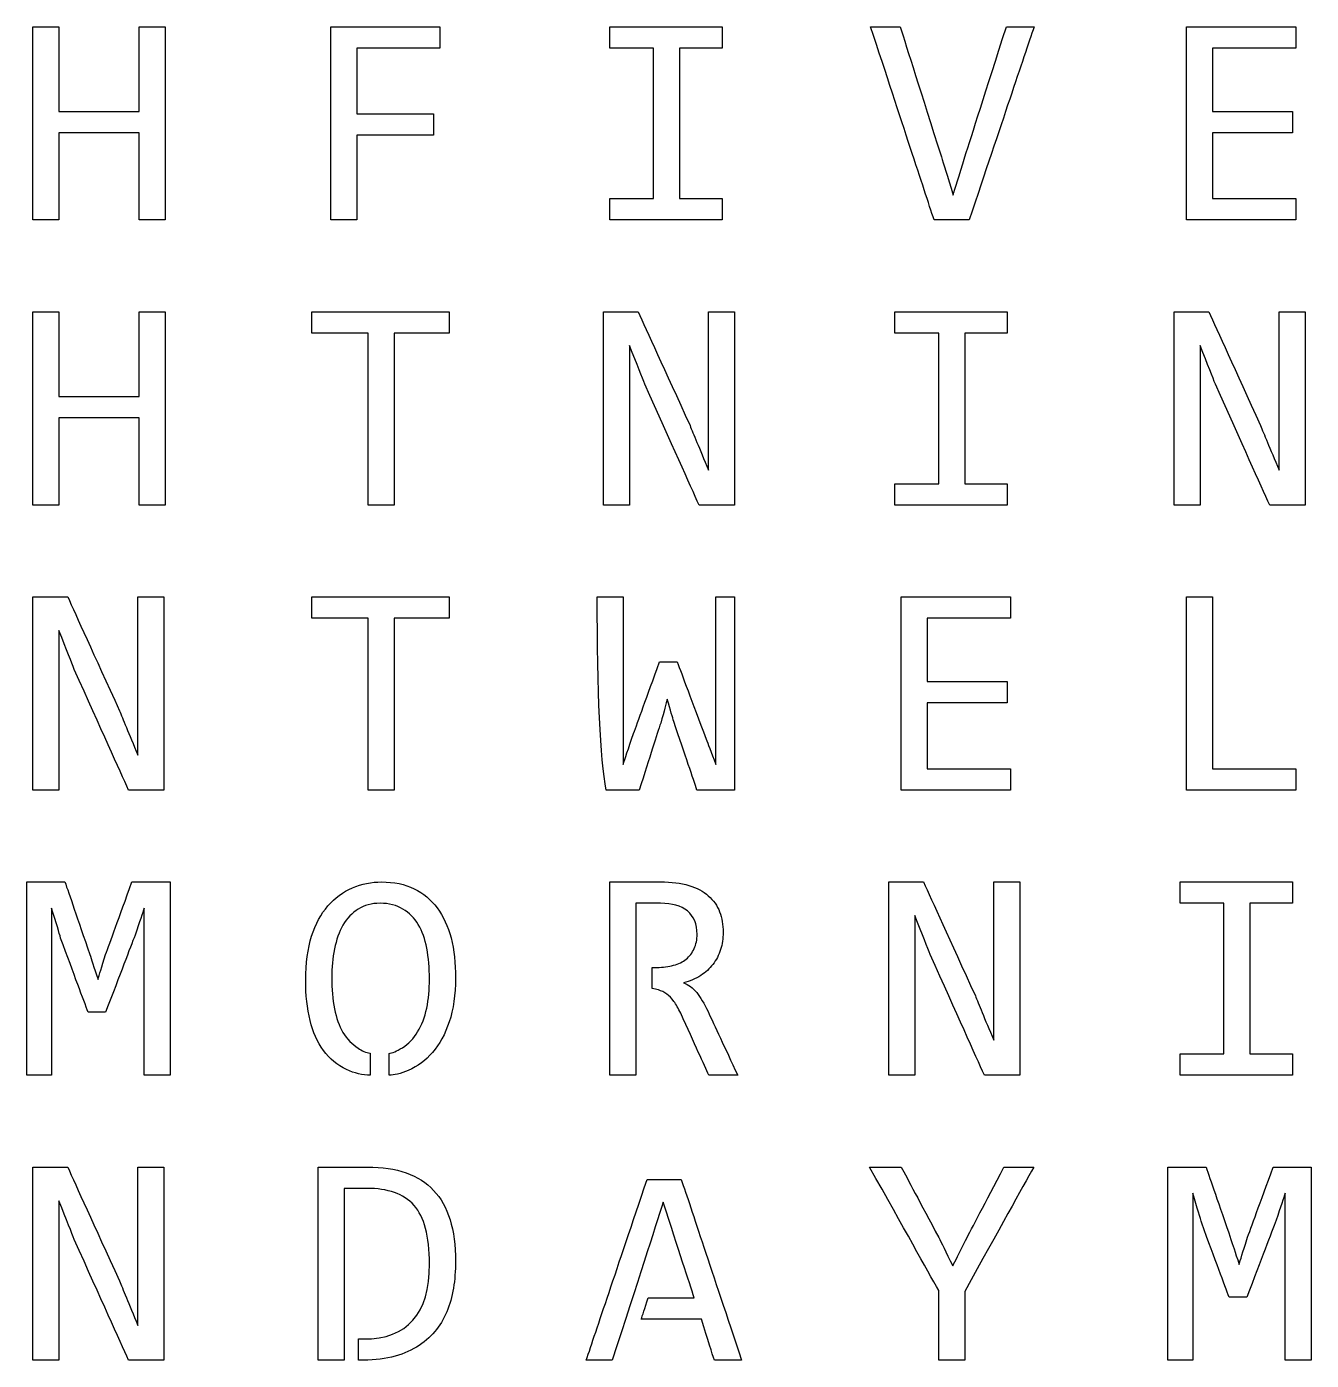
# Model space of a CAD drawing. Extents: x 0.02 to 5.97, y 0.02 to 2.27.
# Drawn here: x 1.0928 to 1.5607, y 0.6509 to 1.1367 of the extents above; entities that cross this region are included whole.
import ezdxf

# ---------------------------------------------------------------- set-up
doc = ezdxf.new("R2010")
doc.units = 0
doc.layers.get('0').update_dxf_attribs({"linetype": 'CONTINUOUS'})

msp = doc.modelspace()

# ---------------------------------------------------------------- linework, layer by layer
at = {"color": 7}
for points in [[(1.095042, 1.066319), (1.095042, 1.078033), (1.095042, 1.101506), (1.095042, 1.136741)], [(1.095042, 1.136741), (1.096629, 1.136741), (1.099789, 1.136741), (1.104525, 1.136741)], [(1.104525, 1.136741), (1.104525, 1.131582), (1.104525, 1.121301), (1.104525, 1.105896)], [(1.133683, 1.105896), (1.133683, 1.111054), (1.133683, 1.121336), (1.133683, 1.136741)], [(1.133683, 1.136741), (1.135245, 1.136741), (1.138406, 1.136741), (1.143165, 1.136741)], [(1.143165, 1.136741), (1.143165, 1.125028), (1.143165, 1.101554), (1.143165, 1.066319)], [(1.203495, 1.066319), (1.203495, 1.078033), (1.203495, 1.101506), (1.203495, 1.136741)], [(1.203495, 1.136741), (1.210125, 1.136741), (1.223384, 1.136741), (1.243272, 1.136741)], [(1.243272, 1.136741), (1.243272, 1.135439), (1.243272, 1.132848), (1.243272, 1.128967)], [(1.305129, 1.128967), (1.305129, 1.130245), (1.305129, 1.132836), (1.305129, 1.136741)], [(1.305129, 1.136741), (1.311972, 1.136741), (1.325609, 1.136741), (1.346043, 1.136741)], [(1.346043, 1.136741), (1.346043, 1.135487), (1.346043, 1.132896), (1.346043, 1.128967)], [(1.423278, 1.066319), (1.419442, 1.078033), (1.411735, 1.101506), (1.400157, 1.136741)], [(1.400157, 1.136741), (1.401933, 1.136741), (1.40552, 1.136741), (1.410918, 1.136741)], [(1.410918, 1.136741), (1.413404, 1.128837), (1.418412, 1.113019), (1.425941, 1.089284)], [(1.434465, 1.089284), (1.437022, 1.097212), (1.442065, 1.11303), (1.449594, 1.136741)], [(1.459716, 1.136741), (1.455738, 1.125028), (1.447854, 1.101554), (1.436063, 1.066319)], [(1.449594, 1.136741), (1.451299, 1.136741), (1.454673, 1.136741), (1.459716, 1.136741)], [(1.515216, 1.066319), (1.515216, 1.078033), (1.515216, 1.101506), (1.515216, 1.136741)], [(1.515216, 1.136741), (1.521846, 1.136741), (1.535105, 1.136741), (1.554993, 1.136741)], [(1.554993, 1.136741), (1.554993, 1.135487), (1.554993, 1.132896), (1.554993, 1.128967)], [(1.243272, 1.128967), (1.238253, 1.128967), (1.228154, 1.128967), (1.212978, 1.128967)], [(1.212978, 1.128967), (1.212978, 1.124968), (1.212978, 1.116958), (1.212978, 1.104938)], [(1.32104, 1.128967), (1.318412, 1.128967), (1.313108, 1.128967), (1.305129, 1.128967)], [(1.32104, 1.074093), (1.32104, 1.083274), (1.32104, 1.101566), (1.32104, 1.128967)], [(1.346043, 1.128967), (1.343414, 1.128967), (1.338241, 1.128967), (1.330522, 1.128967)], [(1.330522, 1.128967), (1.330522, 1.11981), (1.330522, 1.101518), (1.330522, 1.074093)], [(1.554993, 1.128967), (1.549926, 1.128967), (1.539828, 1.128967), (1.524699, 1.128967)], [(1.524699, 1.128967), (1.524699, 1.12511), (1.524699, 1.11742), (1.524699, 1.105896)], [(1.104525, 1.105896), (1.109402, 1.105896), (1.119121, 1.105896), (1.133683, 1.105896)], [(1.212978, 1.104938), (1.217666, 1.104938), (1.227006, 1.104938), (1.240999, 1.104938)], [(1.240999, 1.104938), (1.240999, 1.103683), (1.240999, 1.101092), (1.240999, 1.097164)], [(1.524699, 1.105896), (1.529552, 1.105896), (1.539272, 1.105896), (1.553856, 1.105896)], [(1.553856, 1.105896), (1.553856, 1.104594), (1.553856, 1.102003), (1.553856, 1.098123)], [(1.133683, 1.098123), (1.128805, 1.098123), (1.119086, 1.098123), (1.104525, 1.098123)], [(1.104525, 1.098123), (1.104525, 1.092822), (1.104525, 1.082221), (1.104525, 1.066319)], [(1.133683, 1.066319), (1.133683, 1.07162), (1.133683, 1.082221), (1.133683, 1.098123)], [(1.553856, 1.098123), (1.549003, 1.098123), (1.539283, 1.098123), (1.524699, 1.098123)], [(1.524699, 1.098123), (1.524699, 1.094124), (1.524699, 1.086114), (1.524699, 1.074093)], [(1.240999, 1.097164), (1.236382, 1.097164), (1.227042, 1.097164), (1.212978, 1.097164)], [(1.212978, 1.097164), (1.212978, 1.092006), (1.212978, 1.081724), (1.212978, 1.066319)], [(1.425941, 1.089284), (1.426652, 1.086989), (1.428072, 1.082351), (1.430203, 1.075371)], [(1.430203, 1.075371), (1.430913, 1.07769), (1.432334, 1.082328), (1.434465, 1.089284)], [(1.305129, 1.066319), (1.305129, 1.067621), (1.305129, 1.070212), (1.305129, 1.074093)], [(1.305129, 1.074093), (1.307805, 1.074093), (1.313108, 1.074093), (1.32104, 1.074093)], [(1.330522, 1.074093), (1.33308, 1.074093), (1.338253, 1.074093), (1.346043, 1.074093)], [(1.346043, 1.074093), (1.346043, 1.072791), (1.346043, 1.0702), (1.346043, 1.066319)], [(1.524699, 1.074093), (1.529765, 1.074093), (1.539864, 1.074093), (1.554993, 1.074093)], [(1.554993, 1.074093), (1.554993, 1.072791), (1.554993, 1.0702), (1.554993, 1.066319)], [(1.104525, 1.066319), (1.102938, 1.066319), (1.099778, 1.066319), (1.095042, 1.066319)], [(1.143165, 1.066319), (1.141602, 1.066319), (1.138442, 1.066319), (1.133683, 1.066319)], [(1.212978, 1.066319), (1.211439, 1.066319), (1.208278, 1.066319), (1.203495, 1.066319)], [(1.346043, 1.066319), (1.3392, 1.066319), (1.325562, 1.066319), (1.305129, 1.066319)], [(1.436063, 1.066319), (1.433932, 1.066319), (1.42967, 1.066319), (1.423278, 1.066319)], [(1.554993, 1.066319), (1.548363, 1.066319), (1.535104, 1.066319), (1.515216, 1.066319)], [(1.095042, 0.962472), (1.095042, 0.974186), (1.095042, 0.997659), (1.095042, 1.032894)], [(1.095042, 1.032894), (1.096629, 1.032894), (1.099789, 1.032894), (1.104525, 1.032894)], [(1.104525, 1.032894), (1.104525, 1.027735), (1.104525, 1.017453), (1.104525, 1.002049)], [(1.133683, 1.002049), (1.133683, 1.007207), (1.133683, 1.017489), (1.133683, 1.032894)], [(1.133683, 1.032894), (1.135245, 1.032894), (1.138406, 1.032894), (1.143165, 1.032894)], [(1.143165, 1.032894), (1.143165, 1.02118), (1.143165, 0.997707), (1.143165, 0.962472)], [(1.196676, 1.02512), (1.196676, 1.026422), (1.196676, 1.029013), (1.196676, 1.032894)], [(1.196676, 1.032894), (1.204987, 1.032894), (1.221655, 1.032894), (1.246681, 1.032894)], [(1.246681, 1.032894), (1.246681, 1.031592), (1.246681, 1.029001), (1.246681, 1.02512)], [(1.302856, 0.962472), (1.302856, 0.974186), (1.302856, 0.997659), (1.302856, 1.032894)], [(1.302856, 1.032894), (1.30494, 1.032894), (1.309166, 1.032894), (1.315535, 1.032894)], [(1.315535, 1.032894), (1.318637, 1.025984), (1.324923, 1.012153), (1.334394, 0.9914)], [(1.341106, 1.012946), (1.341106, 1.016258), (1.341106, 1.022908), (1.341106, 1.032894)], [(1.341106, 1.032894), (1.342716, 1.032894), (1.345877, 1.032894), (1.350588, 1.032894)], [(1.350588, 1.032894), (1.350588, 1.02118), (1.350588, 0.997707), (1.350588, 0.962472)], [(1.409036, 1.02512), (1.409036, 1.026398), (1.409036, 1.028989), (1.409036, 1.032894)], [(1.409036, 1.032894), (1.415879, 1.032894), (1.429516, 1.032894), (1.449949, 1.032894)], [(1.449949, 1.032894), (1.449949, 1.031639), (1.449949, 1.029048), (1.449949, 1.02512)], [(1.51067, 0.962472), (1.51067, 0.974186), (1.51067, 0.997659), (1.51067, 1.032894)], [(1.51067, 1.032894), (1.512754, 1.032894), (1.51698, 1.032894), (1.523349, 1.032894)], [(1.523349, 1.032894), (1.526451, 1.025984), (1.532737, 1.012153), (1.542208, 0.9914)], [(1.54892, 1.012946), (1.54892, 1.016258), (1.54892, 1.022908), (1.54892, 1.032894)], [(1.54892, 1.032894), (1.55053, 1.032894), (1.553691, 1.032894), (1.558402, 1.032894)], [(1.558402, 1.032894), (1.558402, 1.02118), (1.558402, 0.997707), (1.558402, 0.962472)], [(1.217133, 1.02512), (1.213747, 1.02512), (1.206928, 1.02512), (1.196676, 1.02512)], [(1.217133, 0.962472), (1.217133, 0.972908), (1.217133, 0.99379), (1.217133, 1.02512)], [(1.246681, 1.02512), (1.243343, 1.02512), (1.236654, 1.02512), (1.226615, 1.02512)], [(1.226615, 1.02512), (1.226615, 1.014709), (1.226615, 0.993826), (1.226615, 0.962472)], [(1.424947, 1.02512), (1.422319, 1.02512), (1.417015, 1.02512), (1.409036, 1.02512)], [(1.424947, 0.970246), (1.424947, 0.979427), (1.424947, 0.997718), (1.424947, 1.02512)], [(1.449949, 1.02512), (1.447321, 1.02512), (1.442148, 1.02512), (1.434429, 1.02512)], [(1.434429, 1.02512), (1.434429, 1.015963), (1.434429, 0.997671), (1.434429, 0.970246)], [(1.317915, 1.006486), (1.317015, 1.008805), (1.315156, 1.013514), (1.312339, 1.020612)], [(1.312339, 1.020612), (1.312339, 1.014649), (1.312339, 1.002782), (1.312339, 0.985011)], [(1.525729, 1.006486), (1.524829, 1.008805), (1.52297, 1.013514), (1.520153, 1.020612)], [(1.520153, 1.020612), (1.520153, 1.014649), (1.520153, 1.002782), (1.520153, 0.985011)], [(1.341106, 0.975215), (1.341106, 0.981533), (1.341106, 0.99411), (1.341106, 1.012946)], [(1.54892, 0.975215), (1.54892, 0.981533), (1.54892, 0.99411), (1.54892, 1.012946)], [(1.337696, 0.962472), (1.334382, 0.969808), (1.327788, 0.984479), (1.317915, 1.006486)], [(1.54551, 0.962472), (1.542196, 0.969808), (1.535602, 0.984479), (1.525729, 1.006486)], [(1.104525, 1.002049), (1.109402, 1.002049), (1.119121, 1.002049), (1.133683, 1.002049)], [(1.133683, 0.994275), (1.128805, 0.994275), (1.119086, 0.994275), (1.104525, 0.994275)], [(1.104525, 0.994275), (1.104525, 0.988975), (1.104525, 0.978374), (1.104525, 0.962472)], [(1.133683, 0.962472), (1.133683, 0.967773), (1.133683, 0.978374), (1.133683, 0.994275)], [(1.334394, 0.9914), (1.335483, 0.988655), (1.33772, 0.98326), (1.341106, 0.975215)], [(1.542208, 0.9914), (1.543297, 0.988655), (1.545534, 0.98326), (1.54892, 0.975215)], [(1.312339, 0.985011), (1.312339, 0.981273), (1.312339, 0.97376), (1.312339, 0.962472)], [(1.520153, 0.985011), (1.520153, 0.981273), (1.520153, 0.97376), (1.520153, 0.962472)], [(1.409036, 0.962472), (1.409036, 0.963774), (1.409036, 0.966365), (1.409036, 0.970246)], [(1.409036, 0.970246), (1.411712, 0.970246), (1.417015, 0.970246), (1.424947, 0.970246)], [(1.434429, 0.970246), (1.436986, 0.970246), (1.44216, 0.970246), (1.449949, 0.970246)], [(1.449949, 0.970246), (1.449949, 0.968944), (1.449949, 0.966353), (1.449949, 0.962472)], [(1.104525, 0.962472), (1.102938, 0.962472), (1.099778, 0.962472), (1.095042, 0.962472)], [(1.143165, 0.962472), (1.141602, 0.962472), (1.138442, 0.962472), (1.133683, 0.962472)], [(1.226615, 0.962472), (1.225029, 0.962472), (1.221868, 0.962472), (1.217133, 0.962472)], [(1.312339, 0.962472), (1.310729, 0.962472), (1.307568, 0.962472), (1.302856, 0.962472)], [(1.350588, 0.962472), (1.348434, 0.962472), (1.344137, 0.962472), (1.337696, 0.962472)], [(1.449949, 0.962472), (1.443107, 0.962472), (1.429469, 0.962472), (1.409036, 0.962472)], [(1.520153, 0.962472), (1.518543, 0.962472), (1.515382, 0.962472), (1.51067, 0.962472)], [(1.558402, 0.962472), (1.556248, 0.962472), (1.55195, 0.962472), (1.54551, 0.962472)], [(1.095042, 0.858625), (1.095042, 0.870338), (1.095042, 0.893812), (1.095042, 0.929046)], [(1.095042, 0.929046), (1.097126, 0.929046), (1.101352, 0.929046), (1.107721, 0.929046)], [(1.107721, 0.929046), (1.110823, 0.922137), (1.117109, 0.908306), (1.12658, 0.887553)], [(1.133292, 0.909099), (1.133292, 0.912411), (1.133292, 0.919061), (1.133292, 0.929046)], [(1.133292, 0.929046), (1.134902, 0.929046), (1.138063, 0.929046), (1.142774, 0.929046)], [(1.142774, 0.929046), (1.142774, 0.917333), (1.142774, 0.893859), (1.142774, 0.858625)], [(1.196676, 0.921273), (1.196676, 0.922575), (1.196676, 0.925166), (1.196676, 0.929046)], [(1.196676, 0.929046), (1.204987, 0.929046), (1.221655, 0.929046), (1.246681, 0.929046)], [(1.246681, 0.929046), (1.246681, 0.927745), (1.246681, 0.925154), (1.246681, 0.921273)], [(1.303851, 0.858625), (1.301672, 0.870338), (1.300583, 0.893812), (1.300583, 0.929046)], [(1.300583, 0.929046), (1.30217, 0.929046), (1.30533, 0.929046), (1.310066, 0.929046)], [(1.310066, 0.929046), (1.310066, 0.921048), (1.310066, 0.905076), (1.310066, 0.881129)], [(1.34377, 0.877686), (1.34377, 0.886252), (1.34377, 0.903372), (1.34377, 0.929046)], [(1.34377, 0.929046), (1.34493, 0.929046), (1.347203, 0.929046), (1.350588, 0.929046)], [(1.350588, 0.929046), (1.350588, 0.917333), (1.350588, 0.893859), (1.350588, 0.858625)], [(1.411309, 0.858625), (1.411309, 0.870338), (1.411309, 0.893812), (1.411309, 0.929046)], [(1.411309, 0.929046), (1.417939, 0.929046), (1.431198, 0.929046), (1.451086, 0.929046)], [(1.451086, 0.929046), (1.451086, 0.927792), (1.451086, 0.925201), (1.451086, 0.921273)], [(1.515216, 0.858625), (1.515216, 0.870338), (1.515216, 0.893812), (1.515216, 0.929046)], [(1.515216, 0.929046), (1.516802, 0.929046), (1.519963, 0.929046), (1.524699, 0.929046)], [(1.524699, 0.929046), (1.524699, 0.918635), (1.524699, 0.897752), (1.524699, 0.866398)], [(1.217133, 0.921273), (1.213747, 0.921273), (1.206928, 0.921273), (1.196676, 0.921273)], [(1.217133, 0.858625), (1.217133, 0.869061), (1.217133, 0.889943), (1.217133, 0.921273)], [(1.246681, 0.921273), (1.243343, 0.921273), (1.236654, 0.921273), (1.226615, 0.921273)], [(1.226615, 0.921273), (1.226615, 0.910861), (1.226615, 0.889979), (1.226615, 0.858625)], [(1.451086, 0.921273), (1.446019, 0.921273), (1.435921, 0.921273), (1.420792, 0.921273)], [(1.420792, 0.921273), (1.420792, 0.917416), (1.420792, 0.909726), (1.420792, 0.898202)], [(1.110101, 0.902638), (1.109201, 0.904957), (1.107342, 0.909666), (1.104525, 0.916765)], [(1.104525, 0.916765), (1.104525, 0.910802), (1.104525, 0.898935), (1.104525, 0.881164)], [(1.133292, 0.871368), (1.133292, 0.877686), (1.133292, 0.890263), (1.133292, 0.909099)], [(1.313795, 0.879212), (1.315381, 0.883519), (1.318542, 0.892227), (1.323277, 0.905336)], [(1.323277, 0.905336), (1.324319, 0.905336), (1.326474, 0.905336), (1.329741, 0.905336)], [(1.329741, 0.905336), (1.331446, 0.900651), (1.334962, 0.891292), (1.340289, 0.87726)], [(1.129883, 0.858625), (1.126568, 0.865961), (1.119974, 0.880632), (1.110101, 0.902638)], [(1.420792, 0.898202), (1.425645, 0.898202), (1.435365, 0.898202), (1.449949, 0.898202)], [(1.449949, 0.898202), (1.449949, 0.8969), (1.449949, 0.894309), (1.449949, 0.890428)], [(1.326083, 0.891742), (1.325728, 0.890298), (1.324935, 0.887411), (1.323704, 0.883081)], [(1.328463, 0.883649), (1.32806, 0.884998), (1.327267, 0.887695), (1.326083, 0.891742)], [(1.449949, 0.890428), (1.445096, 0.890428), (1.435376, 0.890428), (1.420792, 0.890428)], [(1.420792, 0.890428), (1.420792, 0.886429), (1.420792, 0.878419), (1.420792, 0.866398)], [(1.12658, 0.887553), (1.127669, 0.884808), (1.129906, 0.879413), (1.133292, 0.871368)], [(1.104525, 0.881164), (1.104525, 0.877425), (1.104525, 0.869912), (1.104525, 0.858625)], [(1.310066, 0.881129), (1.310066, 0.878904), (1.310066, 0.874527), (1.310066, 0.867996)], [(1.323704, 0.883081), (1.322378, 0.879011), (1.319773, 0.870859), (1.31589, 0.858625)], [(1.336915, 0.858625), (1.335518, 0.86279), (1.332701, 0.871131), (1.328463, 0.883649)], [(1.310066, 0.867996), (1.310634, 0.869865), (1.311877, 0.873604), (1.313795, 0.879212)], [(1.340289, 0.87726), (1.340834, 0.875674), (1.341994, 0.872586), (1.34377, 0.867996)], [(1.34377, 0.867996), (1.34377, 0.869652), (1.34377, 0.872882), (1.34377, 0.877686)], [(1.420792, 0.866398), (1.425858, 0.866398), (1.435957, 0.866398), (1.451086, 0.866398)], [(1.451086, 0.866398), (1.451086, 0.865097), (1.451086, 0.862506), (1.451086, 0.858625)], [(1.524699, 0.866398), (1.529742, 0.866398), (1.53984, 0.866398), (1.554993, 0.866398)], [(1.554993, 0.866398), (1.554993, 0.865097), (1.554993, 0.862506), (1.554993, 0.858625)], [(1.104525, 0.858625), (1.102915, 0.858625), (1.099754, 0.858625), (1.095042, 0.858625)], [(1.142774, 0.858625), (1.14062, 0.858625), (1.136323, 0.858625), (1.129883, 0.858625)], [(1.226615, 0.858625), (1.225029, 0.858625), (1.221868, 0.858625), (1.217133, 0.858625)], [(1.31589, 0.858625), (1.313854, 0.858625), (1.309841, 0.858625), (1.303851, 0.858625)], [(1.350588, 0.858625), (1.348363, 0.858625), (1.343805, 0.858625), (1.336915, 0.858625)], [(1.451086, 0.858625), (1.444456, 0.858625), (1.431197, 0.858625), (1.411309, 0.858625)], [(1.554993, 0.858625), (1.548363, 0.858625), (1.535104, 0.858625), (1.515216, 0.858625)], [(1.092769, 0.754778), (1.092769, 0.766491), (1.092769, 0.789965), (1.092769, 0.825199)], [(1.092769, 0.825199), (1.095137, 0.825199), (1.099778, 0.825199), (1.106691, 0.825199)], [(1.106691, 0.825199), (1.108206, 0.820798), (1.111237, 0.811984), (1.115783, 0.798756)], [(1.121536, 0.798756), (1.123123, 0.803157), (1.126319, 0.811972), (1.131126, 0.825199)], [(1.131126, 0.825199), (1.133446, 0.825199), (1.138087, 0.825199), (1.145047, 0.825199)], [(1.145047, 0.825199), (1.145047, 0.813486), (1.145047, 0.790012), (1.145047, 0.754778)], [(1.202465, 0.816432), (1.205046, 0.819414), (1.208029, 0.821603), (1.211415, 0.822999)], [(1.211415, 0.822999), (1.214777, 0.824466), (1.218329, 0.825199), (1.22207, 0.825199)], [(1.22207, 0.825199), (1.226568, 0.825199), (1.23051, 0.824359), (1.233896, 0.822679)], [(1.233896, 0.822679), (1.237258, 0.82107), (1.240052, 0.818751), (1.242278, 0.815722)], [(1.305129, 0.825199), (1.308231, 0.825199), (1.314399, 0.825199), (1.323632, 0.825199)], [(1.305129, 0.754778), (1.305129, 0.766468), (1.305129, 0.789941), (1.305129, 0.825199)], [(1.323632, 0.825199), (1.327634, 0.825199), (1.331079, 0.824773), (1.333967, 0.823922)], [(1.333967, 0.823922), (1.336856, 0.823046), (1.339212, 0.821792), (1.341035, 0.820159)], [(1.406763, 0.754778), (1.406763, 0.766491), (1.406763, 0.789965), (1.406763, 0.825199)], [(1.406763, 0.825199), (1.408847, 0.825199), (1.413073, 0.825199), (1.419442, 0.825199)], [(1.419442, 0.825199), (1.422544, 0.81829), (1.42883, 0.804459), (1.438301, 0.783706)], [(1.445013, 0.805251), (1.445013, 0.808564), (1.445013, 0.815214), (1.445013, 0.825199)], [(1.445013, 0.825199), (1.446623, 0.825199), (1.449784, 0.825199), (1.454495, 0.825199)], [(1.454495, 0.825199), (1.454495, 0.813486), (1.454495, 0.790012), (1.454495, 0.754778)], [(1.512943, 0.817426), (1.512943, 0.818704), (1.512943, 0.821295), (1.512943, 0.825199)], [(1.512943, 0.825199), (1.519786, 0.825199), (1.533423, 0.825199), (1.553856, 0.825199)], [(1.553856, 0.825199), (1.553856, 0.823945), (1.553856, 0.821354), (1.553856, 0.817426)], [(1.19657, 0.805429), (1.19799, 0.809901), (1.199955, 0.813569), (1.202465, 0.816432)], [(1.221501, 0.817426), (1.2184, 0.817426), (1.215748, 0.816716), (1.213546, 0.815296)], [(1.229812, 0.815296), (1.227539, 0.816716), (1.224769, 0.817426), (1.221501, 0.817426)], [(1.323597, 0.817426), (1.321608, 0.817426), (1.318613, 0.817426), (1.314611, 0.817426)], [(1.314611, 0.817426), (1.314611, 0.806991), (1.314611, 0.786108), (1.314611, 0.754778)], [(1.333434, 0.814622), (1.331138, 0.816491), (1.327858, 0.817426), (1.323597, 0.817426)], [(1.341035, 0.820159), (1.342953, 0.818479), (1.344326, 0.816539), (1.345155, 0.814338)], [(1.528854, 0.817426), (1.526226, 0.817426), (1.520922, 0.817426), (1.512943, 0.817426)], [(1.528854, 0.762551), (1.528854, 0.771733), (1.528854, 0.790024), (1.528854, 0.817426)], [(1.553856, 0.817426), (1.551228, 0.817426), (1.546055, 0.817426), (1.538336, 0.817426)], [(1.538336, 0.817426), (1.538336, 0.808268), (1.538336, 0.789977), (1.538336, 0.762551)], [(1.105129, 0.804754), (1.104631, 0.806529), (1.103542, 0.81015), (1.101861, 0.815616)], [(1.101861, 0.815616), (1.101861, 0.812682), (1.101861, 0.806778), (1.101861, 0.797904)], [(1.135565, 0.815616), (1.134973, 0.813959), (1.133872, 0.810694), (1.132262, 0.805819)], [(1.135565, 0.798791), (1.135565, 0.801607), (1.135565, 0.807215), (1.135565, 0.815616)], [(1.213546, 0.815296), (1.21132, 0.8139), (1.209462, 0.81196), (1.20797, 0.809475)], [(1.235388, 0.809688), (1.233967, 0.812102), (1.232108, 0.813971), (1.229812, 0.815296)], [(1.242278, 0.815722), (1.244503, 0.812693), (1.246196, 0.809049), (1.247356, 0.80479)], [(1.33695, 0.806103), (1.33695, 0.809842), (1.335778, 0.812682), (1.333434, 0.814622)], [(1.345155, 0.814338), (1.346007, 0.812043), (1.346433, 0.809534), (1.346433, 0.806813)], [(1.421822, 0.798791), (1.420922, 0.80111), (1.419063, 0.805819), (1.416246, 0.812918)], [(1.416246, 0.812918), (1.416246, 0.806955), (1.416246, 0.795088), (1.416246, 0.777317)], [(1.20797, 0.809475), (1.206573, 0.806991), (1.205543, 0.804092), (1.20488, 0.800779)], [(1.238477, 0.801028), (1.237886, 0.804411), (1.236856, 0.807298), (1.235388, 0.809688)], [(1.346433, 0.806813), (1.346433, 0.804589), (1.346125, 0.802506), (1.345509, 0.800566)], [(1.115144, 0.777743), (1.113463, 0.782215), (1.110124, 0.791219), (1.105129, 0.804754)], [(1.132262, 0.805819), (1.130415, 0.801134), (1.12684, 0.791775), (1.121536, 0.777743)], [(1.194403, 0.789421), (1.194403, 0.795573), (1.195125, 0.800909), (1.19657, 0.805429)], [(1.247356, 0.80479), (1.248422, 0.800412), (1.248954, 0.795561), (1.248954, 0.790237)], [(1.335885, 0.800921), (1.336595, 0.802435), (1.33695, 0.804163), (1.33695, 0.806103)], [(1.445013, 0.767521), (1.445013, 0.773839), (1.445013, 0.786416), (1.445013, 0.805251)], [(1.101861, 0.797904), (1.101861, 0.790734), (1.101861, 0.776359), (1.101861, 0.754778)], [(1.115783, 0.798756), (1.116257, 0.797241), (1.117251, 0.794224), (1.118766, 0.789705)], [(1.118766, 0.789705), (1.119169, 0.791219), (1.120092, 0.794236), (1.121536, 0.798756)], [(1.135565, 0.754778), (1.135565, 0.762114), (1.135565, 0.776785), (1.135565, 0.798791)], [(1.20488, 0.800779), (1.204217, 0.797443), (1.203886, 0.793964), (1.203886, 0.790344)], [(1.239472, 0.789776), (1.239472, 0.793869), (1.23914, 0.79762), (1.238477, 0.801028)], [(1.328391, 0.794816), (1.330191, 0.795337), (1.33173, 0.796094), (1.333008, 0.797088)], [(1.333008, 0.797088), (1.334216, 0.798105), (1.335175, 0.799383), (1.335885, 0.800921)], [(1.345509, 0.800566), (1.344894, 0.798555), (1.343958, 0.796756), (1.342704, 0.795171)], [(1.441603, 0.754778), (1.438289, 0.762114), (1.431695, 0.776785), (1.421822, 0.798791)], [(1.320613, 0.786368), (1.320613, 0.788025), (1.320613, 0.790592), (1.320613, 0.794071)], [(1.320613, 0.794071), (1.320897, 0.794071), (1.321466, 0.794071), (1.322318, 0.794071)], [(1.322318, 0.794071), (1.32452, 0.794071), (1.326544, 0.794319), (1.328391, 0.794816)], [(1.342704, 0.795171), (1.341544, 0.793609), (1.340064, 0.79226), (1.338264, 0.791125)], [(1.196001, 0.774761), (1.194936, 0.779116), (1.194403, 0.784002), (1.194403, 0.789421)], [(1.203886, 0.790344), (1.203886, 0.786179), (1.204217, 0.782393), (1.20488, 0.778985)], [(1.238477, 0.779163), (1.23914, 0.782499), (1.239472, 0.786037), (1.239472, 0.789776)], [(1.248954, 0.790237), (1.248954, 0.784061), (1.248197, 0.778737), (1.246681, 0.774265)], [(1.338264, 0.791125), (1.336394, 0.789894), (1.334287, 0.788995), (1.331943, 0.788427)], [(1.331943, 0.788427), (1.333813, 0.787788), (1.335447, 0.786605), (1.336844, 0.784877)], [(1.322851, 0.785836), (1.322141, 0.786049), (1.321395, 0.786226), (1.320613, 0.786368)], [(1.325905, 0.78431), (1.324982, 0.785043), (1.323964, 0.785552), (1.322851, 0.785836)], [(1.328533, 0.781683), (1.327705, 0.782866), (1.326829, 0.783742), (1.325905, 0.78431)], [(1.336844, 0.784877), (1.33817, 0.783197), (1.339531, 0.780914), (1.340928, 0.778027)], [(1.438301, 0.783706), (1.43939, 0.780961), (1.441627, 0.775566), (1.445013, 0.767521)], [(1.121536, 0.777743), (1.120495, 0.777743), (1.118364, 0.777743), (1.115144, 0.777743)], [(1.20488, 0.778985), (1.205543, 0.775673), (1.206573, 0.772809), (1.20797, 0.770396)], [(1.235175, 0.770609), (1.236714, 0.77307), (1.237815, 0.775921), (1.238477, 0.779163)], [(1.330984, 0.777388), (1.330131, 0.779116), (1.329315, 0.780547), (1.328533, 0.781683)], [(1.341248, 0.754778), (1.339543, 0.758517), (1.336122, 0.766053), (1.330984, 0.777388)], [(1.340928, 0.778027), (1.343343, 0.772845), (1.346954, 0.765095), (1.35176, 0.754778)], [(1.416246, 0.777317), (1.416246, 0.773578), (1.416246, 0.766065), (1.416246, 0.754778)], [(1.200831, 0.763829), (1.19863, 0.766858), (1.19702, 0.770502), (1.196001, 0.774761)], [(1.246681, 0.774265), (1.24519, 0.769769), (1.243154, 0.766042), (1.240573, 0.763084)], [(1.20797, 0.770396), (1.209438, 0.767935), (1.211285, 0.76603), (1.21351, 0.764681)], [(1.229634, 0.764788), (1.231907, 0.766255), (1.233754, 0.768195), (1.235175, 0.770609)], [(1.209213, 0.756872), (1.205922, 0.75841), (1.203128, 0.760729), (1.200831, 0.763829)], [(1.21351, 0.764681), (1.214836, 0.763664), (1.216304, 0.763048), (1.217914, 0.762835)], [(1.217914, 0.762835), (1.217914, 0.761061), (1.217914, 0.758375), (1.217914, 0.754778)], [(1.224769, 0.762729), (1.225881, 0.762871), (1.227503, 0.763557), (1.229634, 0.764788)], [(1.224769, 0.754778), (1.224769, 0.756553), (1.224769, 0.759203), (1.224769, 0.762729)], [(1.240573, 0.763084), (1.238134, 0.760197), (1.235198, 0.75802), (1.231765, 0.756553)], [(1.512943, 0.754778), (1.512943, 0.756079), (1.512943, 0.758671), (1.512943, 0.762551)], [(1.512943, 0.762551), (1.515619, 0.762551), (1.520922, 0.762551), (1.528854, 0.762551)], [(1.538336, 0.762551), (1.540893, 0.762551), (1.546067, 0.762551), (1.553856, 0.762551)], [(1.553856, 0.762551), (1.553856, 0.76125), (1.553856, 0.758659), (1.553856, 0.754778)], [(1.101861, 0.754778), (1.100346, 0.754778), (1.097315, 0.754778), (1.092769, 0.754778)], [(1.145047, 0.754778), (1.143437, 0.754778), (1.140277, 0.754778), (1.135565, 0.754778)], [(1.217914, 0.754778), (1.21512, 0.754778), (1.21222, 0.755476), (1.209213, 0.756872)], [(1.231765, 0.756553), (1.2289, 0.75537), (1.226568, 0.754778), (1.224769, 0.754778)], [(1.314611, 0.754778), (1.313049, 0.754778), (1.309888, 0.754778), (1.305129, 0.754778)], [(1.35176, 0.754778), (1.349961, 0.754778), (1.346457, 0.754778), (1.341248, 0.754778)], [(1.416246, 0.754778), (1.414636, 0.754778), (1.411475, 0.754778), (1.406763, 0.754778)], [(1.454495, 0.754778), (1.452341, 0.754778), (1.448043, 0.754778), (1.441603, 0.754778)], [(1.553856, 0.754778), (1.547014, 0.754778), (1.533376, 0.754778), (1.512943, 0.754778)], [(1.095042, 0.650931), (1.095042, 0.662644), (1.095042, 0.686118), (1.095042, 0.721352)], [(1.095042, 0.721352), (1.097126, 0.721352), (1.101352, 0.721352), (1.107721, 0.721352)], [(1.107721, 0.721352), (1.110823, 0.714443), (1.117109, 0.700612), (1.12658, 0.679859)], [(1.133292, 0.701404), (1.133292, 0.704717), (1.133292, 0.711366), (1.133292, 0.721352)], [(1.133292, 0.721352), (1.134902, 0.721352), (1.138063, 0.721352), (1.142774, 0.721352)], [(1.142774, 0.721352), (1.142774, 0.709639), (1.142774, 0.686165), (1.142774, 0.650931)], [(1.198949, 0.721352), (1.20198, 0.721352), (1.207946, 0.721352), (1.216849, 0.721352)], [(1.198949, 0.650931), (1.198949, 0.66262), (1.198949, 0.686094), (1.198949, 0.721352)], [(1.216849, 0.721352), (1.227669, 0.721352), (1.235719, 0.718501), (1.240999, 0.712798)], [(1.424947, 0.676381), (1.420756, 0.683858), (1.412375, 0.698849), (1.399802, 0.721352)], [(1.399802, 0.721352), (1.40172, 0.721352), (1.405556, 0.721352), (1.411309, 0.721352)], [(1.411309, 0.721352), (1.413558, 0.717093), (1.418116, 0.708527), (1.424982, 0.695654)], [(1.459574, 0.721352), (1.455383, 0.713804), (1.447002, 0.698707), (1.434429, 0.676061)], [(1.434713, 0.694589), (1.437058, 0.699062), (1.441722, 0.707983), (1.448706, 0.721352)], [(1.448706, 0.721352), (1.450482, 0.721352), (1.454105, 0.721352), (1.459574, 0.721352)], [(1.508397, 0.650931), (1.508397, 0.662644), (1.508397, 0.686118), (1.508397, 0.721352)], [(1.508397, 0.721352), (1.510765, 0.721352), (1.515405, 0.721352), (1.522319, 0.721352)], [(1.522319, 0.721352), (1.523834, 0.716951), (1.526865, 0.708136), (1.531411, 0.694909)], [(1.537164, 0.694909), (1.538751, 0.69931), (1.541947, 0.708125), (1.546753, 0.721352)], [(1.546753, 0.721352), (1.549074, 0.721352), (1.553714, 0.721352), (1.560675, 0.721352)], [(1.560675, 0.721352), (1.560675, 0.709639), (1.560675, 0.686165), (1.560675, 0.650931)], [(1.29657, 0.650931), (1.300264, 0.661934), (1.307651, 0.683894), (1.318731, 0.716809)], [(1.318731, 0.716809), (1.320862, 0.716809), (1.325018, 0.716809), (1.331197, 0.716809)], [(1.331197, 0.716809), (1.334891, 0.705829), (1.342207, 0.68387), (1.353145, 0.650931)], [(1.2166, 0.713579), (1.214801, 0.713579), (1.212078, 0.713579), (1.208432, 0.713579)], [(1.208432, 0.713579), (1.208432, 0.703143), (1.208432, 0.682261), (1.208432, 0.650931)], [(1.226687, 0.712053), (1.223822, 0.71307), (1.22046, 0.713579), (1.2166, 0.713579)], [(1.233896, 0.707367), (1.231955, 0.709544), (1.229551, 0.711106), (1.226687, 0.712053)], [(1.240999, 0.712798), (1.246303, 0.707214), (1.248954, 0.6986), (1.248954, 0.686958)], [(1.520756, 0.700907), (1.520259, 0.702682), (1.51917, 0.706303), (1.517489, 0.711769)], [(1.517489, 0.711769), (1.517489, 0.708834), (1.517489, 0.702931), (1.517489, 0.694057)], [(1.551193, 0.711769), (1.550601, 0.710112), (1.5495, 0.706847), (1.54789, 0.701972)], [(1.551193, 0.694944), (1.551193, 0.69776), (1.551193, 0.703368), (1.551193, 0.711769)], [(1.110101, 0.694944), (1.109201, 0.697263), (1.107342, 0.701972), (1.104525, 0.709071)], [(1.104525, 0.709071), (1.104525, 0.703108), (1.104525, 0.691241), (1.104525, 0.67347)], [(1.238087, 0.698955), (1.23714, 0.702457), (1.235743, 0.705261), (1.233896, 0.707367)], [(1.324591, 0.708503), (1.321537, 0.69892), (1.315357, 0.679729), (1.306053, 0.650931)], [(1.335885, 0.673647), (1.334038, 0.679469), (1.330274, 0.691087), (1.324591, 0.708503)], [(1.133292, 0.663673), (1.133292, 0.669991), (1.133292, 0.682568), (1.133292, 0.701404)], [(1.530772, 0.673896), (1.529091, 0.678368), (1.525752, 0.687372), (1.520756, 0.700907)], [(1.54789, 0.701972), (1.546043, 0.697287), (1.542468, 0.687928), (1.537164, 0.673896)], [(1.129883, 0.650931), (1.126568, 0.658266), (1.119974, 0.672938), (1.110101, 0.694944)], [(1.239472, 0.686035), (1.239472, 0.691146), (1.23901, 0.695453), (1.238087, 0.698955)], [(1.424982, 0.695654), (1.425835, 0.693927), (1.427528, 0.690484), (1.430061, 0.685325)], [(1.531411, 0.694909), (1.531885, 0.693394), (1.532879, 0.690377), (1.534394, 0.685858)], [(1.534394, 0.685858), (1.534797, 0.687372), (1.53572, 0.690389), (1.537164, 0.694909)], [(1.551193, 0.650931), (1.551193, 0.658266), (1.551193, 0.672938), (1.551193, 0.694944)], [(1.430061, 0.685325), (1.430842, 0.68684), (1.432393, 0.689928), (1.434713, 0.694589)], [(1.517489, 0.694057), (1.517489, 0.686887), (1.517489, 0.672512), (1.517489, 0.650931)], [(1.215499, 0.658704), (1.231481, 0.658704), (1.239472, 0.667814), (1.239472, 0.686035)], [(1.248954, 0.686958), (1.248954, 0.683574), (1.248706, 0.680332), (1.248209, 0.677232)], [(1.12658, 0.679859), (1.127669, 0.677114), (1.129906, 0.671719), (1.133292, 0.663673)], [(1.248209, 0.677232), (1.247711, 0.674133), (1.246906, 0.671257), (1.245794, 0.668607)], [(1.424947, 0.650931), (1.424947, 0.655167), (1.424947, 0.66365), (1.424947, 0.676381)], [(1.434429, 0.676061), (1.434429, 0.671896), (1.434429, 0.66352), (1.434429, 0.650931)], [(1.104525, 0.67347), (1.104525, 0.669731), (1.104525, 0.662218), (1.104525, 0.650931)], [(1.3166, 0.665874), (1.317026, 0.667176), (1.317879, 0.669767), (1.319158, 0.673647)], [(1.319158, 0.673647), (1.321928, 0.673647), (1.327504, 0.673647), (1.335885, 0.673647)], [(1.537164, 0.673896), (1.536123, 0.673896), (1.533992, 0.673896), (1.530772, 0.673896)], [(1.245794, 0.668607), (1.244657, 0.665886), (1.243201, 0.663484), (1.241425, 0.661402)], [(1.338549, 0.665874), (1.334926, 0.665874), (1.32761, 0.665874), (1.3166, 0.665874)], [(1.343237, 0.650931), (1.342456, 0.653368), (1.340893, 0.658349), (1.338549, 0.665874)], [(1.241425, 0.661402), (1.239602, 0.659225), (1.237376, 0.657344), (1.234748, 0.655758)], [(1.213688, 0.651037), (1.213688, 0.652315), (1.213688, 0.654871), (1.213688, 0.658704)], [(1.213688, 0.658704), (1.213972, 0.658704), (1.214576, 0.658704), (1.215499, 0.658704)], [(1.213795, 0.650931), (1.213795, 0.650931), (1.213759, 0.650966), (1.213688, 0.651037)], [(1.225657, 0.652102), (1.2222, 0.651321), (1.218246, 0.650931), (1.213795, 0.650931)], [(1.234748, 0.655758), (1.232144, 0.654196), (1.229113, 0.652978), (1.225657, 0.652102)], [(1.104525, 0.650931), (1.102915, 0.650931), (1.099754, 0.650931), (1.095042, 0.650931)], [(1.142774, 0.650931), (1.14062, 0.650931), (1.136323, 0.650931), (1.129883, 0.650931)], [(1.208432, 0.650931), (1.206798, 0.650931), (1.203637, 0.650931), (1.198949, 0.650931)], [(1.306053, 0.650931), (1.30449, 0.650931), (1.301329, 0.650931), (1.29657, 0.650931)], [(1.353145, 0.650931), (1.351512, 0.650931), (1.348209, 0.650931), (1.343237, 0.650931)], [(1.434429, 0.650931), (1.432843, 0.650931), (1.429682, 0.650931), (1.424947, 0.650931)], [(1.517489, 0.650931), (1.515974, 0.650931), (1.512943, 0.650931), (1.508397, 0.650931)], [(1.560675, 0.650931), (1.559065, 0.650931), (1.555904, 0.650931), (1.551193, 0.650931)]]:
    msp.add_open_spline(points, degree=3, dxfattribs=at)

doc.saveas('drawing.dxf')
